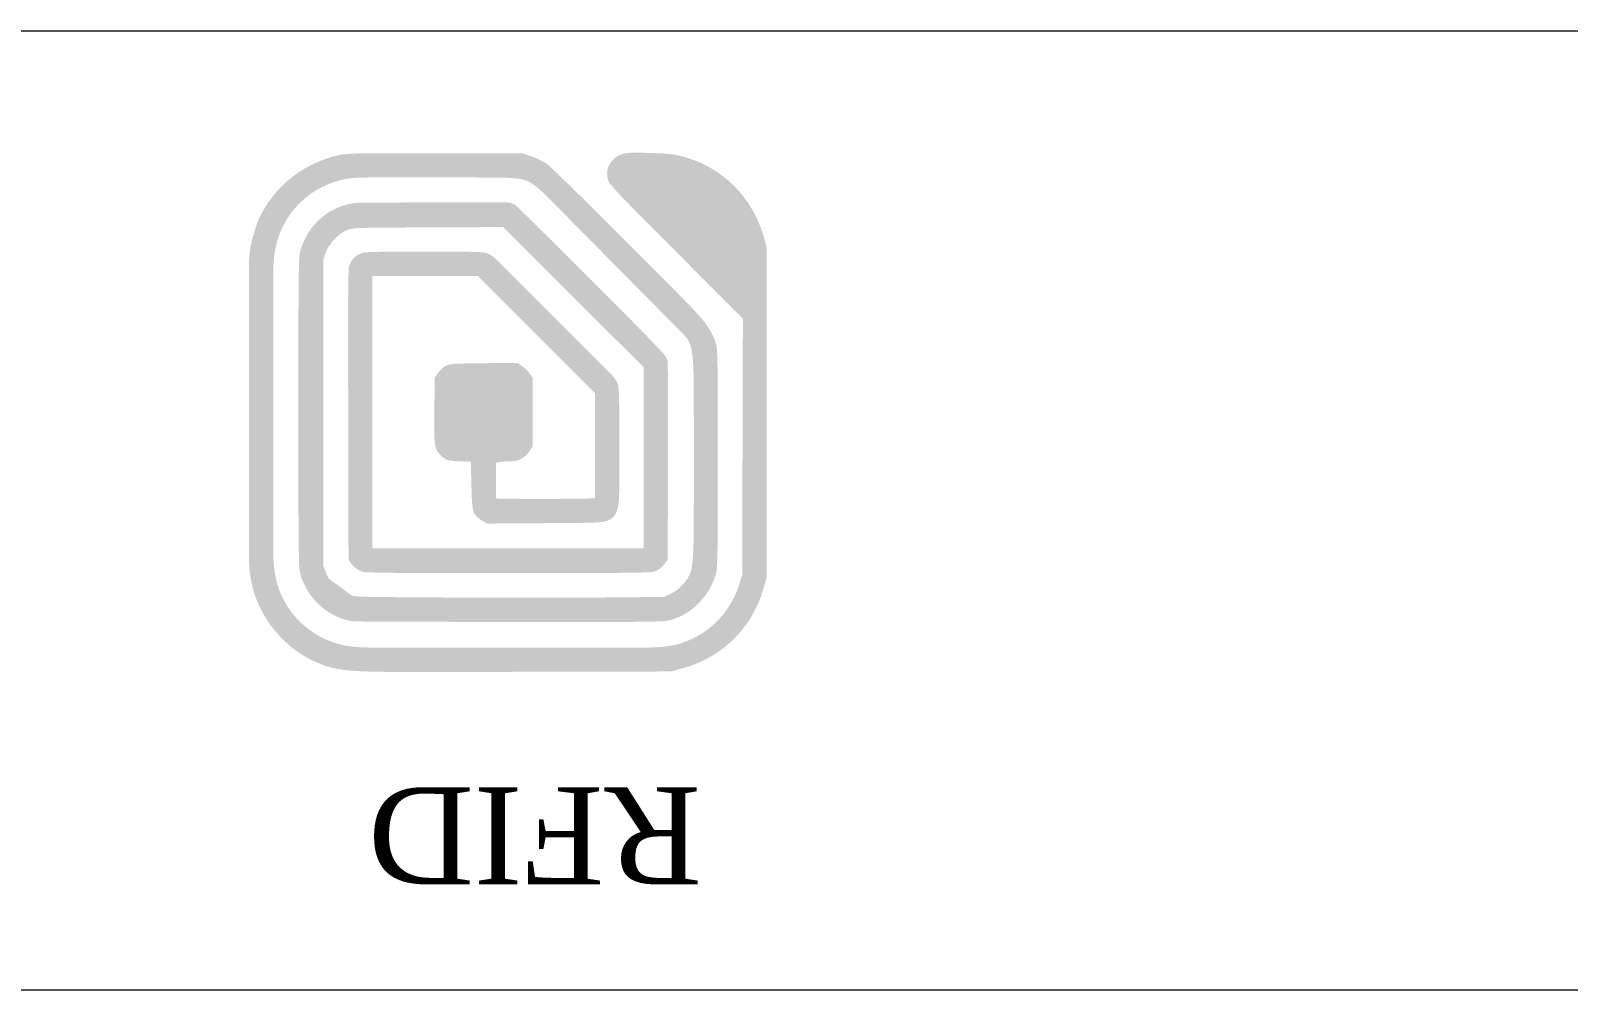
# Model space of a CAD drawing. Header units: millimetres. Extents: x -606 to 612, y -200 to 208.
# Drawn here: x -402.1 to -275.2, y -99.3 to -20.1 of the extents above; entities that cross this region are included whole.
import ezdxf

# ---------------------------------------------------------------- set-up
doc = ezdxf.new("R2010")
doc.units = ezdxf.units.MM
doc.header["$MEASUREMENT"] = 0
doc.layers.add('Camada 1', color=7, linetype='Continuous')
doc.styles.get("Standard").update_dxf_attribs({"font": 'dutcheb.ttf', "height": 2.5})

msp = doc.modelspace()

# ---------------------------------------------------------------- hatches: boundary and pattern name
at = {"linetype": 'Continuous', "true_color": 0xf1eb1f, "transparency": 33554687}
h = msp.add_hatch(color=2, dxfattribs=at)
h.dxf.hatch_style = 1
edge = h.paths.add_edge_path()
edge.add_arc((-375.1092354048939, -63.78998891315551), 8.929327412817427, 188.3240591820634, 205.2978848614103)
edge.add_arc((-374.4552953436525, -63.4809134847446), 9.65262902628908, 205.2978253582785, 221.3085874048656)
edge.add_arc((-374.5376800452442, -63.55331405260317), 9.542951857833616, 221.3085785720113, 237.4160379211069)
edge.add_arc((-375.0950261549658, -64.42533705566947), 8.50803214894437, 237.4160832918814, 254.9714712126738)
edge.add_arc((-375.2264333923897, -64.91476490448649), 8.001270389112891, 254.97150034627, 264.5473825710209)
edge.add_arc((-373.5767070217144, -47.63228753381405), 25.36230783407812, 264.5472999552707, 268.6006682631525)
edge.add_arc((-371.0626846249464, 55.27909377776406), 128.3043920954017, 268.6006131632173, 270.029093039277)
edge.add_arc((-373.5115056896195, 4872.13242798495), 4945.158348775763, 270.0291274560675, 270.131801486086)
edge.add_line((-362.1358223495617, -73.01283664532056), (-349.2087858266772, -72.98309004454856))
edge.add_line((-349.2087858266773, -72.98309004454856), (-348.2694182572899, -72.7243708344863))
edge.add_arc((-350.9062828296385, -63.15033821299589), 9.930516371784039, 285.3985349898303, 299.8435814586665)
edge.add_arc((-350.6130576725742, -63.66143566017058), 9.341278225323864, 299.8435793699458, 314.9666989036577)
edge.add_arc((-350.6117575642226, -63.6627442829674), 9.339433570652226, 314.9667292617368, 330.0914461011615)
edge.add_arc((-351.1171110817727, -63.37206036995045), 9.922425264371544, 330.0914843885073, 344.5447486982346)
edge.add_line((-341.5534918707387, -66.01624468905139), (-341.3276185785246, -65.19929442552329))
edge.add_line((-341.3276185785246, -65.19929442552329), (-341.3276185785246, -51.59947533267446))
edge.add_line((-341.3276185785246, -51.59947533267446), (-341.3276185785246, -37.99965623982568))
edge.add_line((-341.3276185785246, -37.99965623982564), (-341.5534918707387, -37.18270597629764))
edge.add_arc((-351.0738116019874, -39.8149081969289), 9.877498484712618, 375.4551925954082, 390.0255570841542)
edge.add_arc((-350.6976970948078, -39.59752758552229), 9.443083415121963, 390.0255200418084, 405.0956994689205)
edge.add_arc((-350.6075316654821, -39.50705381418082), 9.315352025385577, 405.0956706540628, 420.2762922652961)
edge.add_arc((-350.6174651093443, -39.52442754948855), 9.335365017057962, 420.2762170583087, 435.4324233382759)
edge.add_arc((-350.5653588727757, -39.32387305877863), 9.12815217124858, 435.4323436333173, 439.0875044265958)
edge.add_arc((-350.0665414395012, -36.73657777890229), 6.493210863173279, 439.0874843619331, 443.805698078746)
edge.add_arc((-350.5073013351601, -40.79777873989267), 10.57825952028254, 443.8058007351266, 447.3014889038815)
edge.add_arc((-352.4951565126248, -82.97405055112839), 52.80135121311865, 447.3015201972772, 448.3630888080043)
edge.add_arc((-352.2111724596405, -73.03556428414817), 42.85880846892367, 448.3630477750257, 450.1724108995212)
edge.add_arc((-352.327614764062, -34.33998487305551), 4.163053859788533, 90.1723886059961, 100.1913876028905)
edge.add_arc((-352.777082159727, -31.8397966784098), 1.622785773855251, 100.19136997979, 118.4604108678825)
edge.add_arc((-352.6674032879636, -32.0421334155793), 1.852937050453263, 118.4604092666287, 134.9999710185766)
edge.add_arc((-352.5232997150364, -32.18623324862806), 2.056727633180396, 135.0000475597995, 147.8245667469347)
edge.add_arc((-353.0021718201585, -31.88495799032846), 1.490966840682711, 147.8245691373281, 164.146156026975)
edge.add_arc((-353.0113476216949, -31.88235374974782), 1.481428633274963, 164.1460977833215, 180.5271974985289)
edge.add_arc((-352.4844454432507, -31.87750574516189), 2.008353114389338, 180.5271879646088, 193.5671394069537)
edge.add_arc((-353.4127900732404, -32.10153133906015), 1.053360329730711, 193.5671973281081, 219.7803871570595)
edge.add_arc((-341.0276193295219, -21.78974119713346), 17.1693607728354, 219.7804778885806, 223.20444808897)
edge.add_arc((-304.4427805476114, 12.57114912789571), 67.36020866989588, 223.2045068153028, 224.7938662596523)
edge.add_arc((1161.184907844666, 1467.69005699714), 2132.653300950182, 224.7938524158096, 224.9247159619951)
edge.add_line((-348.8088618574893, -38.34079179526758), (-343.2922109610773, -43.87196431900519))
edge.add_line((-343.2922109610772, -43.87196431900519), (-343.320953674143, -54.43951757655508))
edge.add_line((-343.320953674143, -54.43951757655508), (-343.3496964833206, -65.007070834105))
edge.add_line((-343.3496964833206, -65.00707083410495), (-343.5706434693338, -65.72633931574086))
edge.add_arc((-350.9458482364544, -63.46080357712207), 7.715328738292098, 331.6558487852399, 342.9239449373543, ccw=False)
edge.add_arc((-350.8556111387857, -63.50948427198538), 7.61279804123254, 320.2741483289007, 331.6558705875971, ccw=False)
edge.add_arc((-350.6451921437615, -63.68433628201477), 7.339211895975418, 308.6768392433321, 320.2741384557707, ccw=False)
edge.add_arc((-350.1297163091777, -64.32828110160368), 6.514360232528717, 295.9948468026223, 308.6767981076207, ccw=False)
edge.add_arc((-353.1389372796948, -58.15702040154398), 13.38020828483722, 292.92941104133934, 295.9947816211086, ccw=False)
edge.add_arc((-350.1115609531114, -65.31356664251722), 5.609676673555406, 287.0603715748233, 292.9293846769312, ccw=False)
edge.add_arc((-349.9864931342967, -65.72110005519481), 5.18338400209046, 280.9080259336237, 287.06034356241054, ccw=False)
edge.add_arc((-350.8989105158937, -60.98652597051), 10.00507429094067, 277.1469781658124, 280.9079938423208, ccw=False)
edge.add_arc((-351.1644563555524, -58.86875503784846), 12.13942859990301, 270.06655656006785, 277.1469781448984, ccw=False)
edge.add_arc((-363.5136988079223, 10567.7993753145), 10638.81473447217, 270.00493306129135, 270.0665833185604, ccw=False)
edge.add_arc((-363.4409462267474, 9685.177888436498), 9756.19324460223, 269.9380306175658, 270.004952086135, ccw=False)
edge.add_arc((-373.9773769918425, -56.61816712645315), 14.39149109917872, 263.4637047200397, 269.9380093000541, ccw=False)
edge.add_arc((-374.8085705962568, -63.87259330134064), 7.089602169941942, 244.8786151742426, 263.46371015125385, ccw=False)
edge.add_arc((-374.7221710108842, -63.68830983371696), 7.293134193780041, 226.6838800813258, 244.8786791013149, ccw=False)
edge.add_arc((-374.7231317438162, -63.68932460653467), 7.291736780633787, 208.4872815412774, 226.683902493466, ccw=False)
edge.add_arc((-374.905619169771, -63.78836334331843), 7.084106503562637, 189.8921076278595, 208.4872204585579, ccw=False)
edge.add_arc((-371.7071091627108, -63.2306008654276), 10.33088417486955, 180.1139181360667, 189.8920372357269, ccw=False)
edge.add_arc((5478.953714928355, -51.60034506118994), 5861.003267876082, 179.9999914977401, 180.1138954980337, ccw=False)
edge.add_arc((5478.953714931559, -51.5986056042087), 5861.003267879285, 179.8861045019659, 180.0000085022595, ccw=False)
edge.add_arc((-371.7071091626933, -39.96834979992228), 10.33088417488694, 170.1079627642847, 179.886081863945, ccw=False)
edge.add_arc((-374.8650020926837, -39.4176721204991), 7.125336848182937, 151.5380381366347, 170.1078785179255, ccw=False)
edge.add_arc((-374.7922516301692, -39.4571123899775), 7.208090486458307, 133.1282495792343, 151.5380206284688, ccw=False)
edge.add_arc((-374.7546937721649, -39.4972102924214), 7.263030767452547, 114.79474993755181, 133.1282369398361, ccw=False)
edge.add_arc((-374.7239055873321, -39.56387568093679), 7.336462274976081, 96.59898226343722, 114.79469224981449, ccw=False)
edge.add_arc((-374.7698428846772, -39.16681310176111), 6.936751220511592, 91.06709552819638, 96.59895980768272, ccw=False)
edge.add_arc((-371.3943951066988, -220.3861114734331), 188.1874829432355, 90.56036316559062, 91.06708621389669, ccw=False)
edge.add_arc((-371.0613186500442, -254.4278842777918), 222.2308851759003, 89.9938574502018, 90.56039696402883, ccw=False)
edge.add_arc((-371.1027662912911, -648.3529297566186), 616.1559328349457, 449.72922398528203, 449.99393036892417, ccw=False)
edge.add_arc((-374.4348392280108, -1353.811715191094), 1321.622587365869, 449.52029153140603, 449.72930647712076, ccw=False)
edge.add_arc((-363.5198272433247, -50.1681557478389), 17.93333468158861, 444.9920296397338, 449.5203278677917, ccw=False)
edge.add_arc((-362.2080965444101, -35.19901165464567), 2.906827691964211, 428.91585273004586, 444.99206853006376, ccw=False)
edge.add_arc((-362.1302411969539, -34.99708302165333), 2.690409975621979, 411.87938291006884, 428.9158875969302, ccw=False)
edge.add_arc((-366.9195170637741, -41.10054989839453), 10.44859734407235, 404.7753824060596, 411.87938725353274, ccw=False)
edge.add_arc((-3708.026310245335, -3356.120175335124), 4717.076872497591, 404.6789572018149, 404.7754432888145, ccw=False)
edge.add_arc((-8324.549707174581, -7921.222311623376), 11209.56836567597, 404.6368824050023, 404.67905209824806, ccw=False)
edge.add_arc((-349.488537038294, -46.61132987984436), 1.932630106612043, 387.51854144932906, 404.63686688800914, ccw=False)
edge.add_arc((-350.1108450096591, -46.935534624748), 2.634325145665211, 369.75848379453714, 387.51845886681735, ccw=False)
edge.add_arc((-356.3193312145012, -48.00329543695578), 8.933961175453074, 362.6052605173288, 369.7584920780173, ccw=False)
edge.add_arc((-395.0941973876396, -49.76767101122696), 47.74894884660115, 360.1767600095339, 362.6053226079702, ccw=False)
edge.add_arc((-2321.805277115756, -55.71338552867302), 1974.469202611567, 360.01042262650145, 360.17680954097466, ccw=False)
edge.add_arc((-2086.484426825186, -55.67222479829966), 1739.148348727757, 359.8259844927664, 360.01047686294663, ccw=False)
edge.add_arc((-404.8533489832254, -60.77956983179715), 57.50951504878178, 357.6549721959674, 359.82595893502446, ccw=False)
edge.add_arc((-359.9162851559392, -62.61980310294858), 12.53478699057276, 352.11303412082054, 357.6549765728657, ccw=False)
edge.add_arc((-349.8289891918882, -64.01719598894105), 2.351160586186801, 332.9710096656835, 352.1131247495164, ccw=False)
edge.add_arc((-350.2135842307406, -63.82099390973291), 2.782911208403251, 322.4557554085978, 332.971084134764, ccw=False)
edge.add_arc((-351.1955711138094, -63.06628546986427), 4.021411538530871, 314.47586995602734, 322.4557791086997, ccw=False)
edge.add_arc((-351.2060043147, -63.05565611291853), 4.036305661663558, 306.50874465362904, 314.4758350801452, ccw=False)
edge.add_arc((-350.4975585300575, -64.01275553424612), 2.845535015370581, 296.1550579658001, 306.5086898778259, ccw=False)
edge.add_line((-349.2432412326564, -66.56692029814461), (-349.7854566009323, -66.83319495257943))
edge.add_line((-349.7854566009323, -66.83319495257943), (-354.9274376713735, -66.881250850434))
edge.add_arc((-358.480522995152, 313.3223646361761), 380.2202173009846, 270.1570449271447, 270.53542591125216, ccw=False)
edge.add_arc((-360.8319309158263, 1171.54816102558), 1238.4492349339, 270.00001043229787, 270.15700084360907, ccw=False)
edge.add_arc((-360.8323044314193, 1273.837962075179), 1340.739035983612, 269.84463946814355, 270.00002559837344, ccw=False)
edge.add_arc((-361.8816314167971, 887.0058921517456), 953.9055428523475, 269.6441288470113, 269.84466402412903, ccw=False)
edge.add_line((-367.8064182963997, -66.88125085043559), (-372.941834642862, -66.84574186695018))
edge.add_arc((-372.4077131418815, 3.268048572805028), 70.11582485864167, 268.1857012646333, 269.56353357033424, ccw=False)
edge.add_arc((-374.2152150592638, -53.79392655298055), 13.02522958729173, 264.2666048150285, 268.1857124449737, ccw=False)
edge.add_line((-375.5164316771047, -66.75399758346165), (-377.426610654852, -65.34017499956211))
edge.add_arc((-375.4908051756233, -64.0090339182227), 2.349314672801673, 200.5132742085126, 214.5140459259123, ccw=False)
edge.add_line((-377.6911522213866, -64.83229105304882), (-377.8981568458672, -64.2790215788131))
edge.add_line((-377.8981568458672, -64.27902157881304), (-377.8981568458672, -51.59947533267443))
edge.add_line((-377.8981568458672, -51.59947533267446), (-377.8981568458672, -38.91992908653602))
edge.add_line((-377.8981568458672, -38.919929086536), (-377.6911522213866, -38.36665961230018))
edge.add_arc((-375.4908051756237, -39.18991674712639), 2.349314672801396, 145.4859540740824, 159.4867257914819, ccw=False)
edge.add_arc((-373.8508050879136, -40.31765368785555), 4.339638991893147, 136.6417716771579, 145.4859099082599, ccw=False)
edge.add_arc((-373.8061115823688, -40.35985566952225), 4.401108632318883, 127.84341057953421, 136.64178005963, ccw=False)
edge.add_arc((-374.9122844044212, -38.9360147237562), 2.598071929673243, 114.78655986677629, 127.84341594439769, ccw=False)
edge.add_arc((-375.3604137601435, -37.96557737341446), 1.529161937953773, 97.0056074174264, 114.78654082454841, ccw=False)
edge.add_arc((-374.5023146574276, -44.94851145387428), 8.564622295465133, 92.0384419277982, 97.00566645505, ccw=False)
edge.add_arc((-373.1331103620794, -83.41514134164296), 47.05561260909363, 90.35017677366159, 92.03853826082258, ccw=False)
edge.add_arc((-359.6367044317802, -2291.530803041077), 2255.212520171451, 90.2456899651578, 90.3501974597462, ccw=False)
edge.add_line((-369.3072489667226, -36.33901702675608), (-363.0710800824529, -36.31227834074268))
edge.add_line((-363.0710800824529, -36.31227834074268), (-357.2692465541479, -42.10286736562049))
edge.add_line((-357.2692465541479, -42.10286736562049), (-351.4674130258429, -47.89345648661011))
edge.add_line((-351.4674130258429, -47.89345648661013), (-351.4674130258429, -55.35974813407531))
edge.add_line((-351.4674130258429, -55.35974813407527), (-351.4674130258429, -62.82603978154044))
edge.add_line((-351.4674130258429, -62.82603978154047), (-362.6644372259623, -62.82867382141354))
edge.add_line((-362.6644372259623, -62.8286738214135), (-373.8614614260816, -62.83130776517507))
edge.add_line((-373.8614614260816, -62.83130776517507), (-373.8614614260816, -51.59285149993779))
edge.add_line((-373.8614614260816, -51.59285149993779), (-373.8614614260816, -40.35439523470047))
edge.add_line((-373.8614614260816, -40.35439523470047), (-369.5112198223715, -40.35439523470047))
edge.add_line((-369.5112198223715, -40.35439523470047), (-365.1609782186613, -40.35439523470047))
edge.add_line((-365.1609782186613, -40.35439523470047), (-360.3325433321448, -45.18400057066516))
edge.add_line((-360.3325433321448, -45.18400057066513), (-355.5041084456283, -50.01360581051795))
edge.add_line((-355.5041084456283, -50.013605810518), (-355.5041084456283, -54.35934909385351))
edge.add_line((-355.5041084456283, -54.35934909385347), (-355.5041084456283, -58.70509228107728))
edge.add_line((-355.5041084456283, -58.70509228107732), (-357.8348194915758, -58.73244819704281))
edge.add_arc((-359.6321141863484, 94.3977018369631), 153.1406971306353, 270.2906332566, 270.67245197802254, ccw=False)
edge.add_arc((-360.0668486048752, 180.122948278241), 238.8670458889056, 270.0169620603779, 270.2906065732935, ccw=False)
edge.add_arc((-360.0628648561222, 166.4744853901142), 225.2185824195106, 269.74058180249443, 270.016976508866, ccw=False)
edge.add_arc((-360.7175492858082, 21.89630936416179), 80.6389241176635, 269.145904888431, 269.74063374480636, ccw=False)
edge.add_line((-361.9195708092162, -58.73365545730869), (-363.6736110809086, -58.70750670549732))
edge.add_line((-363.6736110809086, -58.70750670549725), (-363.6736110809086, -57.23247013446327))
edge.add_line((-363.6736110809086, -57.2324701344633), (-363.6736110809086, -55.7574335634294))
edge.add_line((-363.6736110809086, -55.7574335634294), (-363.3131918469992, -55.69785991631238))
edge.add_arc((-362.8762790571272, -58.34118369532617), 2.679188941947414, 95.62312297178028, 99.3855133765735, ccw=False)
edge.add_arc((-362.3544932386836, -63.64068617364999), 8.004316823799487, 93.9595523947687, 95.62316342885748, ccw=False)
edge.add_arc((-362.3138783367988, -64.22741538810418), 8.592450092150113, 92.31521170460218, 93.95957235944371, ccw=False)
edge.add_arc((-362.4252690608384, -61.47242659554017), 5.835210323741077, 90.1175801126065, 92.31514967854469, ccw=False)
edge.add_arc((-362.4414949051104, -53.56460005343715), 2.07263286501944, 270.1175164040524, 282.8565874374252)
edge.add_arc((-362.3544699307532, -53.94589344284803), 1.681534418373636, 282.8565497280991, 297.7580859513704)
edge.add_arc((-362.3564428206017, -53.94214301477449), 1.685772106934198, 297.7580564263771, 312.6388249092511)
edge.add_arc((-362.6324211073614, -53.64242839095327), 2.093194333247553, 312.6388552356833, 325.2901897165865)
edge.add_line((-360.9117179147899, -54.83433570270777), (-360.6460895160695, -54.45085924900777))
edge.add_line((-360.6460895160696, -54.45085924900777), (-360.6460895160696, -51.60036004175395))
edge.add_line((-360.6460895160696, -51.60036004175399), (-360.6460895160696, -48.74986093061211))
edge.add_line((-360.6460895160696, -48.74986093061211), (-360.8863690053425, -48.39530970627789))
edge.add_arc((-362.1634591539826, -49.26079396140583), 1.542732071238479, 394.1255014225824, 401.3909216228208)
edge.add_arc((-363.4809866497919, -50.42197578765784), 3.2989273724017, 401.390870226344, 405.5063274346133)
edge.add_arc((-363.5257827663279, -50.46756857715614), 3.362844463298662, 405.5063018717911, 409.6025138762293)
edge.add_arc((-362.5456534757002, -49.31581509916497), 1.85049876855687, 409.6024521294313, 416.0085140565367)
edge.add_line((-361.5110956774521, -47.78152834157537), (-361.8955428602888, -47.52229820120706))
edge.add_line((-361.8955428602888, -47.52229820120706), (-364.682784935855, -47.54607491390039))
edge.add_arc((-363.4721062121219, -189.4618119159004), 141.9209010392513, 90.48877664997815, 91.32827065676099)
edge.add_arc((-366.6609289324408, -51.93435014052941), 4.356474922916091, 91.32834885200678, 101.7284096248797)
edge.add_arc((-367.3166934495688, -48.77566130968293), 1.130433659692321, 101.7285108101675, 128.0945987408981)
edge.add_arc((-366.7255991145646, -49.52965621517697), 2.088505071636344, 128.0946328766434, 144.7493261807722)
edge.add_line((-368.431144968513, -48.32426550079013), (-368.7194803556405, -48.73224056288105))
edge.add_line((-368.7194803556405, -48.73224056288107), (-368.7477313607595, -51.4639875914931))
edge.add_arc((-256.6024217814566, -52.62380722058065), 112.1513069126244, 179.4074616147878, 180.4433622538013)
edge.add_arc((-363.7849094098972, -53.45321754542805), 4.965610218953139, 180.4433434649117, 190.4017242295052)
edge.add_arc((-367.3165813247731, -54.1015098392171), 1.374929306854763, 190.4017511724454, 213.9233008522655)
edge.add_arc((-366.9116882014969, -53.82919327023806), 1.86287884832059, 213.9233162573274, 232.65639499386)
edge.add_arc((-366.8855616157757, -53.79495134767942), 1.905949810022734, 232.6563944220621, 241.2558905728138)
edge.add_arc((-367.3666113575671, -54.67200057000257), 0.9056377624835092, 241.2559662195476, 256.2583708326592)
edge.add_arc((-367.1371644295873, -53.73372875643518), 1.87155695625358, 256.2584136886397, 265.5533358303295)
edge.add_arc((-365.6933806648733, -35.16789693977261), 20.4934425375755, 265.5533091787175, 267.1600856931651)
edge.add_line((-366.7087397982664, -55.63617075245996), (-365.740014688656, -55.6842266503146))
edge.add_line((-365.7400146886558, -55.6842266503146), (-365.6919587908014, -57.65451846235268))
edge.add_arc((-316.306060913824, -56.44996155037238), 49.40058568953846, 181.3972074835247, 183.0979441824893)
edge.add_arc((-362.8866373530709, -58.97100020149125), 2.751837182285555, 183.0979222756033, 197.0297374055354)
edge.add_arc((-364.5726147942899, -59.48741392067289), 0.9885439390470065, 197.0296434898975, 224.8807164573595)
edge.add_arc((-363.7150632887085, -58.63342973963675), 2.198785058072823, 224.8806411072463, 240.2038687226248)
edge.add_line((-364.8076733720939, -60.54153323192666), (-364.3944495487275, -60.77815182290105))
edge.add_line((-364.3944495487275, -60.77815182290105), (-359.5425092731184, -60.74504861377606))
edge.add_arc((-364.7598734591288, 703.9816059324731), 764.7444521293031, 270.3908956334518, 270.64849734966)
edge.add_arc((-356.2592419642383, -47.02956343138292), 13.68517534412902, 270.6484420592136, 275.2702097411037)
edge.add_arc((-355.2010678760091, -58.50117504674368), 2.164862611625639, 275.2701986243668, 291.237399405403)
edge.add_arc((-354.8314455613553, -59.45228133074106), 1.144458858720269, 291.2374885566631, 316.9637822348867)
edge.add_arc((-355.0468224895727, -59.25118612166544), 1.439122233302575, 316.9638319487118, 340.0228867951116)
edge.add_arc((-356.096153113634, -58.86973334944261), 2.555635097548595, 340.0228389123991, 355.0243307154422)
edge.add_arc((-368.0091647121454, -57.8325820563134), 14.51370886179278, 355.02434945101, 359.7292761641232)
edge.add_arc((-1019.011232462256, -54.75736585970121), 665.5230399543368, 359.7293455514531, 360.0295752643602)
edge.add_arc((-1259.396070871539, -54.88188201394307), 905.907910612188, 360.0296026450025, 360.2120323684422)
edge.add_arc((-398.2300994137439, -51.69497434651995), 44.73604229708388, 360.2120219754162, 361.83759057099)
edge.add_arc((-366.5680532253177, -50.67916412294685), 13.05770523138067, 361.8376055764506, 365.035190124869)
edge.add_arc((-354.6579351185253, -49.62979403463808), 1.101447836194104, 365.0352737483677, 384.6022292398378)
edge.add_arc((-355.6735786971499, -50.09484192723447), 2.218498157893038, 384.6022798879969, 404.8366008540876)
edge.add_arc((-2354.028437998548, -2037.089073272699), 2820.297315205716, 404.8366731537345, 404.9739538250292)
edge.add_arc((-2316.435578878662, -1999.531744688642), 2767.158101942581, 404.973973852529, 405.1137755372007)
edge.add_arc((-365.2702809070549, -40.60193151585507), 2.297882519943914, 405.1137156951667, 424.9775472751228)
edge.add_arc((-364.8023176150543, -39.59940618067935), 1.19151608411478, 424.9775330839581, 443.9234532816909)
edge.add_arc((-365.6830694896835, -47.87291334527679), 9.511771168383882, 443.9234879731372, 448.0249695034272)
edge.add_arc((-366.701236701175, -77.39806671129669), 39.05447493356984, 448.0249567541311, 449.8084237774245)
edge.add_arc((-370.0079492372886, -1066.119485162736), 1027.781422908794, 449.8083805272537, 449.9752258077207)
edge.add_arc((-369.8860044583319, -784.4483992077656), 746.1103105569061, 449.9752375313078, 450.1842524770226)
edge.add_arc((-372.1091288616553, -93.14008116526529), 54.79841793761708, 90.18425363446111, 91.59462873869315)
edge.add_arc((-373.0441020505134, -59.55433433488757), 21.19965955255445, 91.59465759417965, 93.79176883601556)
edge.add_arc((-374.3731505131066, -39.50097750421678), 1.102309229834615, 93.79179285983643, 112.6764817953049)
edge.add_arc((-373.7973591808654, -40.87903453930742), 2.595820813400393, 112.6765246355371, 120.2308716549952)
edge.add_arc((-374.4460691078292, -39.76581550819331), 1.307379436942784, 120.2309576237281, 132.8512178508145)
edge.add_arc((-374.4438905474642, -39.76816355057075), 1.310582471161354, 132.85122898004, 145.4532100172423)
edge.add_arc((-373.3664964752874, -40.50993479831435), 2.618635440554468, 145.453162278528, 152.9612642822385)
edge.add_arc((-374.7310219468337, -39.81351308553325), 1.086665152158152, 152.961210305304, 177.9247911579798)
edge.add_arc((-312.0915516239208, -42.08330257363757), 63.76724577052326, 177.9247519183535, 179.2704997203988)
edge.add_arc((-179.9729075106514, -43.76549250433388), 195.8965986232883, 179.270517140558, 180.0655501879596)
edge.add_arc((7853.74317582605, -34.56383432578643), 8229.617951655979, 180.065623623777, 180.1194816555279)
edge.add_line((-375.8568818593313, -51.72544156659045), (-375.8317532381198, -63.77261333281115))
edge.add_line((-375.8317532381198, -63.77261333281118), (-375.5545752771325, -64.13599607782946))
edge.add_arc((-374.4507418626073, -63.294021490171), 1.388297307238332, 217.3354188339734, 225.7380885751677)
edge.add_arc((-373.6517762726634, -62.47420089253779), 2.533046985647594, 225.7380970147296, 231.0949641929603)
edge.add_arc((-373.672686324339, -62.50010916747282), 2.499753308010081, 231.0949811238599, 236.4715472445092)
edge.add_arc((-374.371400631917, -63.55461178615086), 1.234772100081612, 236.4715832533768, 245.5845985240079)
edge.add_arc((-374.3478191712246, -63.50266256408552), 1.291823015598402, 245.584622406375, 267.8321003769791)
edge.add_arc((-371.9237050283584, 0.5369920563389456), 65.37734160818408, 267.8321970350919, 269.1591524604187)
edge.add_arc((-369.9581724305633, 134.4758557454241), 199.3306264678624, 269.1592203180218, 269.9437110671837)
edge.add_arc((-362.8354683993306, 7394.867169386356), 7459.7254339217, 269.9437886746465, 270.0013136360696)
edge.add_arc((-362.8417421623189, 7359.399017205411), 7424.257281897301, 270.0013683287303, 270.0591224732571)
edge.add_arc((-355.3868869204341, 135.0597496068451), 199.9141679365635, 270.0590685226547, 270.8421841891917)
edge.add_arc((-353.4170750520552, 1.058443991597427), 65.89838503996647, 270.8421842310205, 272.1611185144949)
edge.add_arc((-350.9808247376764, -63.50104591831989), 1.292943682268196, 272.1611578597714, 294.381618918828)
edge.add_arc((-350.9560089718764, -63.55579497473796), 1.232833105757129, 294.381548332467, 303.5064622678009)
edge.add_arc((-351.6533560373164, -62.50247379392066), 2.496074349397884, 303.5064263571117, 308.8896351264907)
edge.add_arc((-351.6743608630956, -62.47643018018816), 2.529532868791315, 308.8896008586942, 314.2528816547902)
edge.add_arc((-350.8769855494859, -63.2948742791973), 1.386878881815159, 314.252818300876, 322.6632697886399)
edge.add_line((-349.7742991747921, -64.13601385851165), (-349.4971212138048, -63.77264899028735))
edge.add_line((-349.4971212138048, -63.77264899028737), (-349.4684110826367, -55.69174240051317))
edge.add_arc((-1690.641707075528, -50.92778587452788), 1341.181756946543, 359.7964815914802, 359.9614934079637)
edge.add_arc((-588.6314383361837, -51.66866969161207), 239.1712391585256, 359.9615554956884, 360.5528466283092)
edge.add_arc((-621.9104527668392, -51.98987767157431), 272.4518036975354, 360.5528653451667, 360.9225373939846)
edge.add_arc((-350.9437181259368, -47.62657904422018), 1.449940868394604, 360.9225054931364, 376.0218934544533)
edge.add_arc((-350.418610129664, -47.47578896259407), 0.9036112458533526, 376.0218560179136, 402.5525770791693)
edge.add_arc((-404.2669593258938, -96.90960043090342), 74.00180840175751, 402.5525255177256, 403.6922437685074)
edge.add_arc((-442.6304667418476, -133.5604537027875), 127.0587942452979, 403.6921863651595, 404.7613178553588)
edge.add_arc((-1571.327328970185, -1252.894710923577), 1716.670629314451, 404.7613715017106, 404.9206537431111)
edge.add_arc((-950.4153806200998, -633.7011415336711), 839.7827664855366, 404.9207026371078, 405.1487397643158)
edge.add_arc((-678.2678583169762, -360.1368071435615), 453.9049115287973, 405.1487271184231, 405.510148595982)
edge.add_arc((-1676.353041539464, -1376.157164227688), 1878.149061587813, 405.5101822907868, 405.5869586324623)
edge.add_arc((-362.5563997144959, -35.16293743434288), 0.8299271933323698, 405.5870435194196, 422.2276023129801)
edge.add_arc((-362.7823873249159, -35.59206583550871), 1.314923672441682, 422.227679212964, 449.9326383943198)
edge.add_arc((-365.503183722199, -2349.26489596851), 2314.989353584458, 449.9326222552441, 450.0838830911956)
edge.add_arc((-367.1120077554409, -1250.806166977703), 1216.52944643714, 90.08385296658692, 90.36185195243807)
edge.add_arc((-374.7647303377665, -39.08670200949017), 4.785815983168688, 90.36188914644607, 104.2806890076165)
edge.add_arc((-374.6447589209379, -39.55802438790077), 5.272167630891824, 104.2807101802429, 119.3321776324268)
edge.add_arc((-374.613573681648, -39.61352970094008), 5.335833625848273, 119.3321412048561, 134.2487395920326)
edge.add_arc((-374.5193328778666, -39.71027183331488), 5.470890537072528, 134.2487616361193, 148.9670312448452)
edge.add_arc((-374.1936451210478, -39.9062199005832), 5.850980210712672, 148.9670315195004, 162.9623233358651)
edge.add_arc((-377.3593958446828, -38.93607583254828), 2.539914346532443, 162.9623268054712, 177.9412264075156)
edge.add_arc((-305.7425130988687, -41.51048528950489), 74.20305325545569, 177.9412754227325, 179.2448549399499)
edge.add_arc((-130.8326941881507, -43.81598657645809), 249.1280660110976, 179.2448326267479, 179.9440681502962)
edge.add_arc((7844.100714270813, -51.60145825104045), 8224.065274724662, 179.9440655056221, 179.9999861853171)
edge.add_arc((7844.100714282854, -51.59749241203343), 8224.065274736704, 180.0000138146987, 180.0559344943935)
edge.add_arc((-130.8326941882682, -59.38296408907437), 249.1280660109778, 180.0559318496619, 180.7551673732101)
edge.add_arc((-305.7425130988599, -61.68846537584089), 74.20305325546451, 180.7551450600523, 182.0587245772696)
edge.add_arc((-377.3593958446828, -64.2628748328011), 2.539914346532509, 182.058773592476, 197.0376731945203)
edge.add_arc((-374.1732993547093, -63.28648928792119), 5.872261803754306, 197.0377374817492, 211.0113378660079)
edge.add_arc((-374.5543519480841, -63.51554691780915), 5.427662572185828, 211.0113786393776, 225.8348634060444)
edge.add_arc((-374.6257133929577, -63.58901149081809), 5.325244315635978, 225.8349189216812, 240.8110800553006)
edge.add_arc((-374.57563695669, -63.49937376110673), 5.427921343509558, 240.8110584102766, 255.5742905737781)
edge.add_arc((-375.2272939673375, -66.03270697405966), 2.81211668196771, 255.5742072003392, 268.6392871031669)
edge.add_arc((-371.4180787665784, 94.33016800805912), 163.2202268041691, 268.6392681834354, 269.3488168498721)
edge.add_line((-373.2730840428855, -68.8795173461787), (-355.1806061368988, -68.90421404098016))
edge.add_arc((-355.4789026334175, 239.4365688238319), 308.3409271544812, 270.0554293363445, 270.6620756329872)
edge.add_arc((-353.3377703270709, 54.16672882455943), 123.0587152159441, 270.6619965049255, 271.5507641813924)
edge.add_arc((-350.0893222284906, -65.82370305290736), 3.024319490426638, 271.5507473165981, 284.3814350828695)
edge.add_arc((-350.5659243890122, -63.96497658916903), 4.943176881272733, 284.3814825916699, 300.0647087270703)
edge.add_arc((-350.8268005629117, -63.51429848875681), 5.463913982214092, 300.0646902032916, 314.6131417857891)
edge.add_arc((-350.9671850297022, -63.3719966790216), 5.663807962948956, 314.6130800520089, 328.8891960258608)
edge.add_arc((-351.0606577918699, -63.31558045542799), 5.772986475155192, 328.8891466890218, 342.9622972595067)
edge.add_arc((-347.9324475847453, -64.27421848602499), 2.501184834828579, 342.9622283234833, 356.8839965871995)
edge.add_arc((-379.4556142533285, -62.55814908233263), 34.07102694741376, 356.8839882628363, 358.9465806365163)
edge.add_arc((-475.7528012668156, -60.78748046977725), 130.3844917072591, 358.9465876507649, 359.915109742045)
edge.add_arc((-4108.687084985951, -55.39941477786385), 3763.322770989296, 359.9150267118565, 360.0000536447528)
edge.add_arc((-4372.830267862361, -55.39817479478408), 4027.465953864703, 360.0000324861151, 360.0807049403379)
edge.add_arc((-467.6886015013817, -49.8975552643462), 122.3204135341302, 360.0807225157029, 361.0877466555074)
edge.add_arc((-376.0327109185423, -48.15729441842711), 30.64800336430558, 361.0877716524723, 363.2979451243282)
edge.add_arc((-347.5320181735865, -46.51498040485079), 2.100031768033406, 363.2979460911464, 378.9569922249834)
edge.add_arc((-350.839703172999, -47.65112861080214), 5.597404038928046, 378.9569672012912, 390.8441083894037)
edge.add_arc((-351.6279434841483, -48.12184636687916), 6.51549880198415, 390.8441793130377, 401.4516728332653)
edge.add_arc((-373.3870265386226, -67.3399725404576), 35.54641454701497, 401.4516849682356, 404.7551308175163)
edge.add_arc((-1815.376318098905, -1497.054670524408), 2066.166328417123, 404.7551012772098, 404.9343224389938)
edge.add_arc((-1054.478159000942, -737.8987817596561), 991.325097367232, 404.9343161981528, 405.1696871776418)
edge.add_arc((-541.2121812954181, -221.5835334554512), 263.2980377729921, 405.1696788719643, 405.8006184020002)
edge.add_arc((-574.7292530721859, -256.0505254042671), 311.3747227094917, 405.8006038273791, 406.1996112327673)
edge.add_arc((-360.9322303009681, -33.10808088717043), 2.48558318999472, 406.1996317010878, 418.5918476045533)
edge.add_arc((-361.5374697750486, -34.0993146973767), 3.646987205600142, 418.5919258201836, 423.1030419984956)
edge.add_arc((-363.7264442825302, -38.41460827212198), 8.485723407399357, 423.1031070437976, 425.5030249313811)
edge.add_arc((-363.833923964685, -38.65048211924192), 8.744930571325606, 425.5030200666565, 427.8882718332031)
edge.add_arc((-362.4098952687414, -35.14559281439186), 4.961796055334176, 427.8883246357358, 431.5343204300482)
edge.add_line((-360.8383131074878, -30.43926201374056), (-361.5110956774521, -30.2146007873822))
edge.add_line((-361.5110956774521, -30.2146007873822), (-368.767536253495, -30.21460078738248))
edge.add_arc((-368.7655132555331, -2919.254426401059), 2889.039825614384, 90.00004012033484, 90.09492192578774)
edge.add_arc((-373.4423299952906, -96.26568667289519), 66.0472118715194, 90.09495087570482, 91.53488945891255)
edge.add_arc((-374.8760792329863, -42.7580348354948), 12.52035466853212, 91.53490562785854, 95.82013048191418)
edge.add_arc((-375.6359791706648, -35.30302776657719), 5.026718814496454, 95.82011291821973, 104.292359938495)
edge.add_arc((-374.385871219773, -40.21015838695237), 10.09058105731892, 104.2923206947792, 116.1342051307306)
edge.add_arc((-374.6647278146289, -39.64178952636222), 9.457490098483587, 116.1342339870495, 128.5657538831338)
edge.add_arc((-374.7349141150964, -39.55373935590113), 9.344889258741704, 128.5658358687511, 141.0764185537305)
edge.add_arc((-374.5526744697159, -39.70090817018478), 9.579132611341015, 141.0764368086228, 153.356906568674)
edge.add_arc((-378.6211070512046, -37.65976675791181), 5.027385481397735, 153.3568394432988, 160.1089117028586)
edge.add_arc((-369.015835629913, -41.13514991220116), 15.24205763207129, 160.1088653683499, 163.06218472732)
edge.add_arc((-368.5829414053344, -41.26698077617901), 15.69458032360369, 163.0622008072356, 166.0221653705433)
edge.add_arc((-376.1642994601824, -39.37985411343657), 7.881883158282398, 166.022142353851, 170.977684018864)
edge.add_arc((-376.9988833381933, -39.24733846919757), 7.036844315745632, 170.9776623795603, 179.9726036314714)
edge.add_arc((19147.9567261024, -48.56952393965638), 19531.99467919385, 179.9726441310095, 180.0088550633604)
edge.add_arc((17604.85453758865, -48.79230195660072), 17988.89247468564, 180.0089050957684, 180.0480954085734)
edge.add_arc((-375.7629787404222, -63.88564086537717), 8.268623511882211, 180.0481837830208, 188.3240541118835)

# ---------------------------------------------------------------- linework, layer by layer
at = {"layer": 'Camada 1', "lineweight": 20}
msp.add_open_spline([(-140.4001010366348, -96.18873146618948), (-140.4001010366348, -96.18873146618948), (-140.4001010366348, -23.21173146618945), (-140.4001010366348, -23.21173146618945), (-140.4001010366348, -23.21173146618945), (-140.4001010366348, -20.21173146618945), (-140.4001010366348, -20.21173146618945), (-140.4001010366348, -20.1567314661895), (-140.4451010366348, -20.11173146618948), (-140.5001010366348, -20.11173146618948), (-140.5001010366348, -20.11173146618948), (-146.5001010366348, -20.11173146618948), (-146.5001010366348, -20.11173146618948), (-146.5001010366348, -20.11173146618948), (-534.5001010366346, -20.11173146618948), (-534.5001010366346, -20.11173146618948), (-534.5001010366346, -20.11173146618948), (-540.5001010366346, -20.11173146618948), (-540.5001010366346, -20.11173146618948), (-540.5551010366348, -20.11173146618948), (-540.6001010366346, -20.1567314661895), (-540.6001010366346, -20.21173146618945), (-540.6001010366346, -20.21173146618945), (-540.6001010366346, -23.21173146618945), (-540.6001010366346, -23.21173146618945), (-540.6001010366346, -23.21173146618945), (-540.6001010366349, -96.18873146618948), (-540.6001010366349, -96.18873146618948), (-540.6001010366349, -96.18873146618948), (-540.6001010366349, -99.1887314661895), (-540.6001010366349, -99.1887314661895), (-540.6001010366349, -99.24373146618947), (-540.5551010366348, -99.28873146618945), (-540.5001010366349, -99.28873146618945), (-540.5001010366349, -99.28873146618945), (-534.5001010366348, -99.28873146618945), (-534.5001010366348, -99.28873146618945), (-534.5001010366348, -99.28873146618945), (-146.5001010366348, -99.28873146618945), (-146.5001010366348, -99.28873146618945), (-146.5001010366348, -99.28873146618945), (-140.5001010366348, -99.28873146618945), (-140.5001010366348, -99.28873146618945), (-140.4451010366348, -99.28873146618945), (-140.4001010366348, -99.24373146618947), (-140.4001010366348, -99.1887314661895), (-140.4001010366348, -99.1887314661895), (-140.4001010366348, -96.18873146618948), (-140.4001010366348, -96.18873146618948)], degree=3, knots=[0, 0, 0, 0, 0.0625, 0.0625, 0.0625, 0.125, 0.125, 0.125, 0.1875, 0.1875, 0.1875, 0.25, 0.25, 0.25, 0.3125, 0.3125, 0.3125, 0.375, 0.375, 0.375, 0.4375, 0.4375, 0.4375, 0.5, 0.5, 0.5, 0.5625, 0.5625, 0.5625, 0.625, 0.625, 0.625, 0.6875, 0.6875, 0.6875, 0.75, 0.75, 0.75, 0.8125, 0.8125, 0.8125, 0.875, 0.875, 0.875, 0.9375, 0.9375, 0.9375, 1, 1, 1, 1], dxfattribs=at)

# ---------------------------------------------------------------- texts
at = {"color": 2, "true_color": 0xf1eb1f}
msp.add_text('RFID', height=8, rotation=180, dxfattribs=at).set_placement((-346.6791145933003, -82.55410209866214))

doc.saveas('drawing.dxf')
